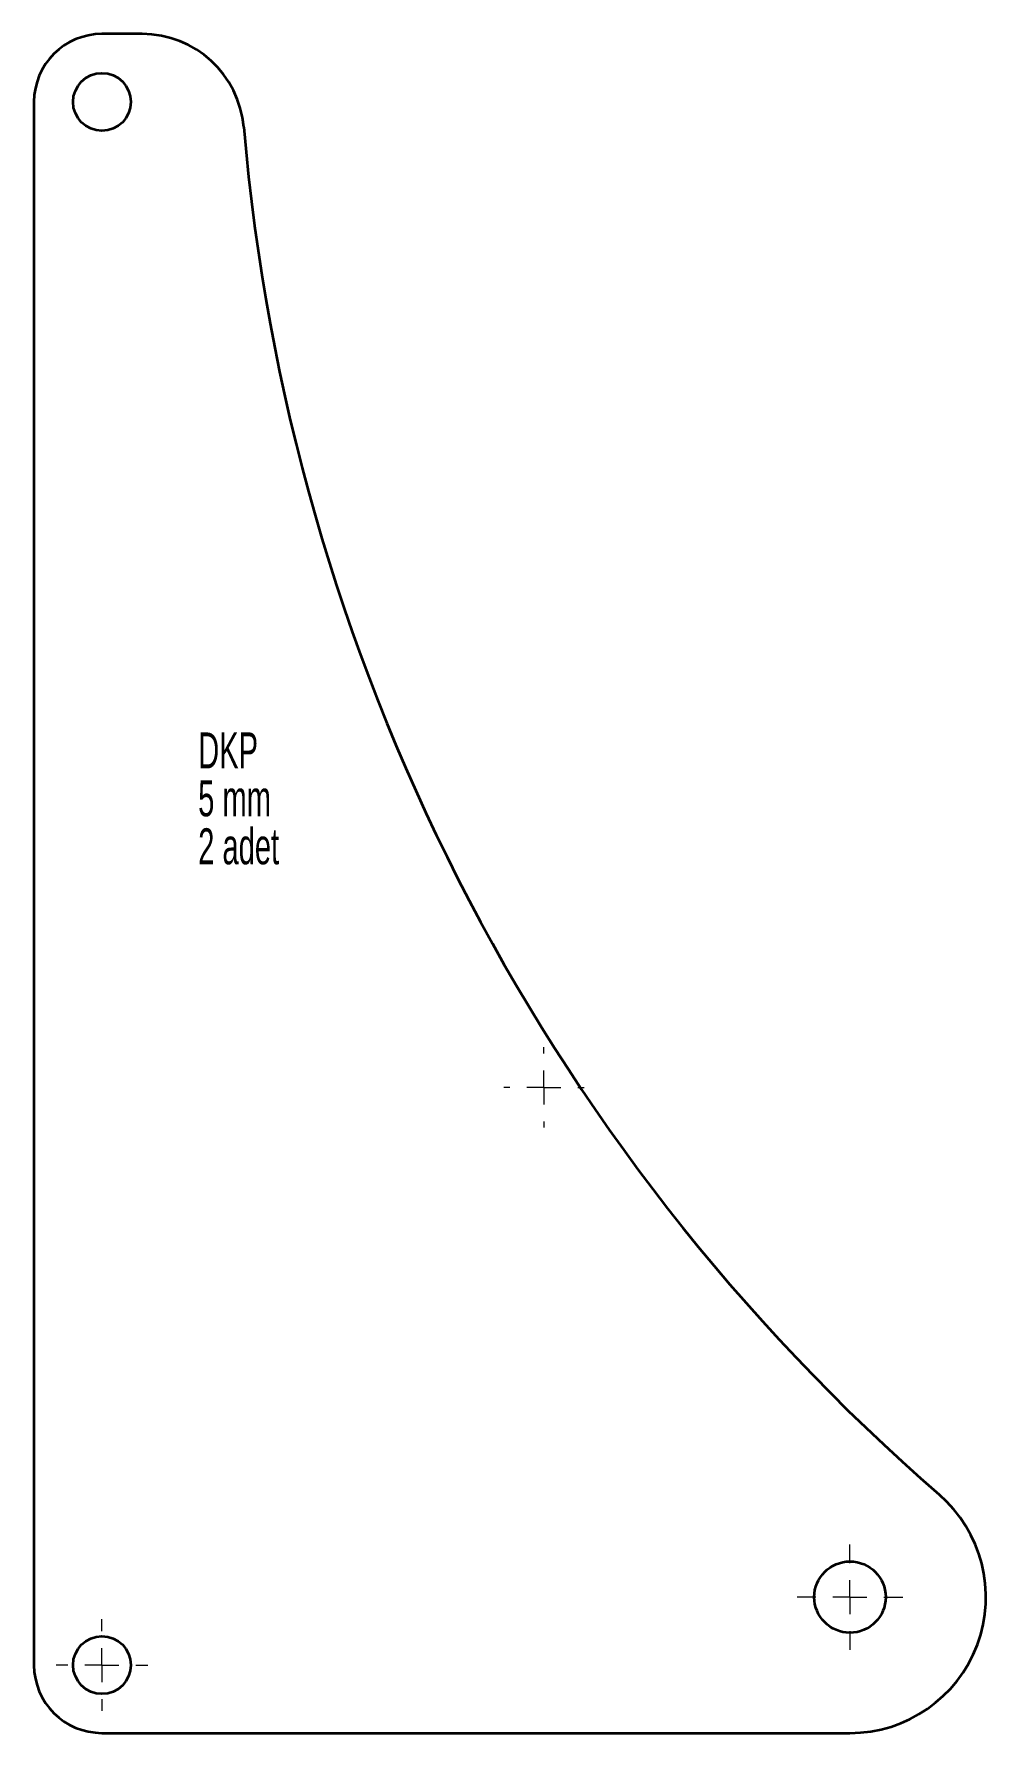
# Model space of a CAD drawing. Header units: millimetres. Extents: x 62 to 202, y -33 to 217.
import ezdxf

# ---------------------------------------------------------------- set-up
doc = ezdxf.new("R2010")
doc.units = ezdxf.units.MM
doc.styles.add('SLDTEXTSTYLE0', font='TXT', dxfattribs={"width": 0.605})

# ---------------------------------------------------------------- blocks, each defined once
blk = doc.blocks.new('SW_NOTE_0')
at = {"color": 0, "linetype": 'Continuous', "lineweight": 0, "char_height": 5.292, "attachment_point": 1, "style": 'SLDTEXTSTYLE0'}
for s, insert in [('DKP', (0, 6.82)), ('5 mm', (0, -0.23)), ('2 adet', (0, -7.29))]:
    blk.add_mtext(s, dxfattribs=dict(at, insert=insert))
blk = doc.blocks.new('SW_CENTERMARKSYMBOL_0')
at = {"color": 0, "linetype": 'Continuous', "lineweight": 18}
for p, q in [((0, 5), (0, 6.75)), ((0, 0), (0, 2.5)), ((-5, 0), (-6.75, 0)), ((0, 0), (-2.5, 0)), ((0, 0), (0, -2.5)), ((0, 0), (2.5, 0)), ((5, 0), (6.75, 0)), ((0, -5), (0, -6.75))]:
    blk.add_line(p, q, dxfattribs=at)
blk = doc.blocks.new('SW_CENTERMARKSYMBOL_1')
at = {"color": 0, "linetype": 'Continuous', "lineweight": 18}
for p, q in [((0, 5), (0, 5.9)), ((0, 0), (0, 2.5)), ((-5, 0), (-5.9, 0)), ((0, 0), (-2.5, 0)), ((0, 0), (0, -2.5)), ((0, 0), (2.5, 0)), ((5, 0), (5.9, 0)), ((0, -5), (0, -5.9))]:
    blk.add_line(p, q, dxfattribs=at)
blk = doc.blocks.new('SW_CENTERMARKSYMBOL_2')
at = {"color": 0, "linetype": 'Continuous', "lineweight": 18}
for p, q in [((0, 5), (0, 7.75)), ((0, 0), (0, 2.5)), ((-5, 0), (-7.75, 0)), ((0, 0), (-2.5, 0)), ((0, 0), (0, -2.5)), ((0, 0), (2.5, 0)), ((5, 0), (7.75, 0)), ((0, -5), (0, -7.75))]:
    blk.add_line(p, q, dxfattribs=at)

msp = doc.modelspace()

# ---------------------------------------------------------------- linework, layer by layer
at = {"color": 7, "linetype": 'Continuous', "lineweight": 35}
for p, q in [((78.08, 217.38), (72.17, 217.38)), ((62.17, 207.38), (62.17, -22.62)), ((72.17, -32.62), (182.17, -32.62))]:
    msp.add_line(p, q, dxfattribs=at)
for centre, radius in [((72.17, 207.38), 4.25), ((182.17, -12.62), 5.25), ((72.17, -22.62), 4.25)]:
    msp.add_circle(centre, radius, dxfattribs=at)
for centre, radius, start, end in [((72.17, 207.38), 10, 90, 180), ((78.08, 202.38), 15, 4.8533, 90), ((391.95, 229.03), 300, 184.8533, 229.0392), ((182.17, -12.62), 20, 270, 49.0392), ((72.17, -22.62), 10, 180, 270)]:
    msp.add_arc(centre, radius, start, end, dxfattribs=at)

# ---------------------------------------------------------------- block references
at = {"color": 7, "linetype": 'Continuous', "lineweight": 0}
msp.add_blockref('SW_NOTE_0', (86.32, 107.79), dxfattribs=at)
at = {"color": 7, "linetype": 'Continuous', "lineweight": 18}
for name, p in [('SW_CENTERMARKSYMBOL_1', (137.17, 62.38)), ('SW_CENTERMARKSYMBOL_2', (182.17, -12.62)), ('SW_CENTERMARKSYMBOL_0', (72.17, -22.62))]:
    msp.add_blockref(name, p, dxfattribs=at)

doc.saveas('drawing.dxf')
